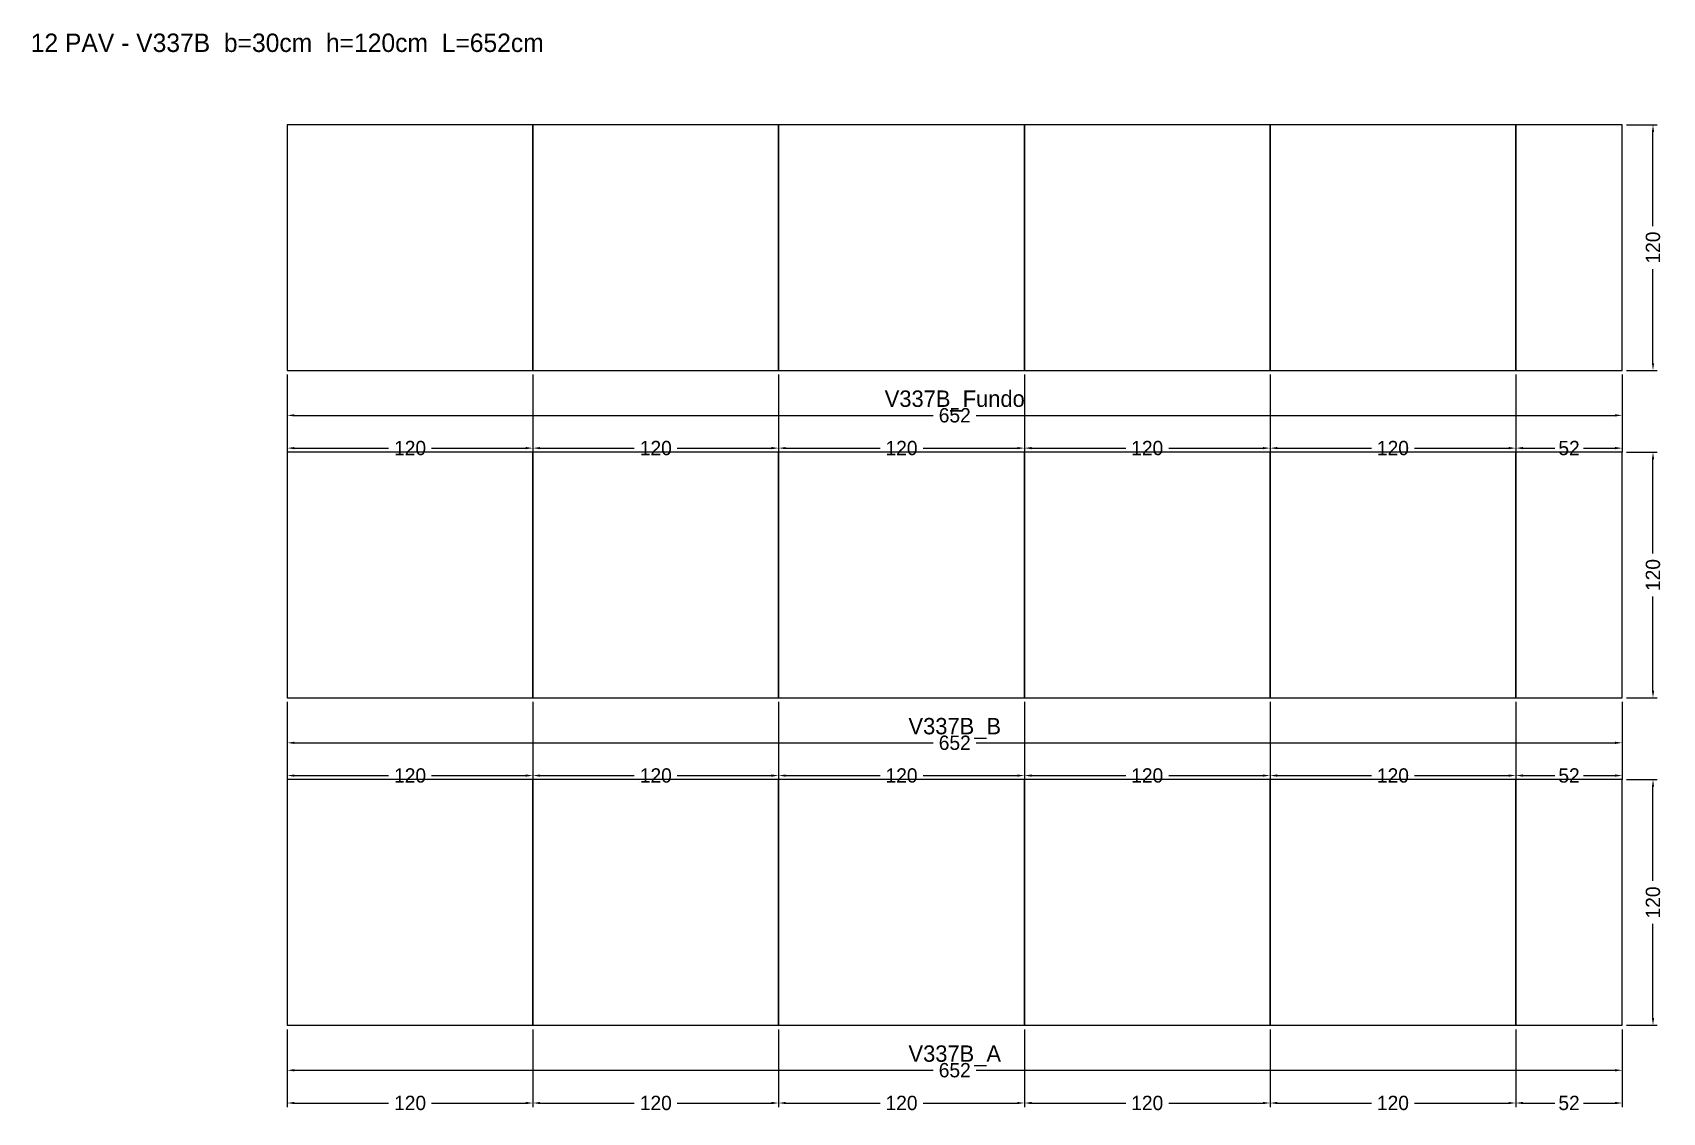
# Model space of a CAD drawing. Header units: metres. Extents: x -124 to 672, y -43 to 485.
import ezdxf

# ---------------------------------------------------------------- set-up
doc = ezdxf.new("R2010")
doc.units = ezdxf.units.M
for name, color, linetype in [('COTA', 3, 'Continuous'), ('NOMENCLATURA', 2, 'Continuous'), ('Paineis', 7, 'Continuous'), ('Texto Secao', 2, 'Continuous')]:
    doc.layers.add(name, color=color, linetype=linetype)
doc.dimstyles.new('COTA_VIG', dxfattribs={"dimtxt": 7, "dimasz": 3.5, "dimexe": 2, "dimexo": 2, "dimgap": 1.5, "dimtad": 1, "dimdec": 1, "dimcen": 2.5, "dimclrd": 3, "dimclre": 3, "dimclrt": 3, "dimazin": 3, "dimtfac": 1, "dimtmove": 0, "dimatfit": 3})

# ---------------------------------------------------------------- blocks, each defined once
blk = doc.blocks.new('_CLOSEDFILLED')
at = {"color": 0, "linetype": 'BYBLOCK'}
blk.add_solid([(-1, 0.16), (0, 0), (-1, -0.16)], dxfattribs=at)
blk = doc.blocks.new('*D1')
at = {"color": 3}
for p, q in [((0, -2), (0, -24)), ((652, -2), (652, -24)), ((3.5, -22), (315.5, -22)), ((336.5, -22), (648.5, -22))]:
    blk.add_line(p, q, dxfattribs=at)
at = {"layer": 'Defpoints'}
for p in [(0, 0), (652, 0), (0, -22)]:
    blk.add_point(p, dxfattribs=at)
at = {"layer": 'COTA', "color": 3, "xscale": 3.5, "yscale": 3.5, "rotation": 180}
blk.add_blockref('_CLOSEDFILLED', (0, -22), dxfattribs=at)
at = {"layer": 'COTA', "color": 3, "xscale": 3.5, "yscale": 3.5}
blk.add_blockref('_CLOSEDFILLED', (652, -22), dxfattribs=at)
at = {"layer": 'COTA', "color": 3, "insert": (326, -22), "char_height": 7, "attachment_point": 5}
blk.add_mtext('652', dxfattribs=at)
blk = doc.blocks.new('*D2')
at = {"color": 3}
for p, q in [((0, -2), (0, -40)), ((120, -2), (120, -40)), ((3.5, -38), (49.5, -38)), ((70.5, -38), (116.5, -38))]:
    blk.add_line(p, q, dxfattribs=at)
at = {"layer": 'Defpoints'}
for p in [(0, 0), (120, 0), (0, -38)]:
    blk.add_point(p, dxfattribs=at)
at = {"layer": 'COTA', "color": 3, "xscale": 3.5, "yscale": 3.5, "rotation": 180}
blk.add_blockref('_CLOSEDFILLED', (0, -38), dxfattribs=at)
at = {"layer": 'COTA', "color": 3, "xscale": 3.5, "yscale": 3.5}
blk.add_blockref('_CLOSEDFILLED', (120, -38), dxfattribs=at)
at = {"layer": 'COTA', "color": 3, "insert": (60, -38), "char_height": 7, "attachment_point": 5}
blk.add_mtext('120', dxfattribs=at)
blk = doc.blocks.new('*D3')
at = {"color": 3}
for p, q in [((120, -2), (120, -40)), ((240, -2), (240, -40)), ((123.5, -38), (169.5, -38)), ((190.5, -38), (236.5, -38))]:
    blk.add_line(p, q, dxfattribs=at)
at = {"layer": 'Defpoints'}
for p in [(120, 0), (240, 0), (120, -38)]:
    blk.add_point(p, dxfattribs=at)
at = {"layer": 'COTA', "color": 3, "xscale": 3.5, "yscale": 3.5, "rotation": 180}
blk.add_blockref('_CLOSEDFILLED', (120, -38), dxfattribs=at)
at = {"layer": 'COTA', "color": 3, "xscale": 3.5, "yscale": 3.5}
blk.add_blockref('_CLOSEDFILLED', (240, -38), dxfattribs=at)
at = {"layer": 'COTA', "color": 3, "insert": (180, -38), "char_height": 7, "attachment_point": 5}
blk.add_mtext('120', dxfattribs=at)
blk = doc.blocks.new('*D4')
at = {"color": 3}
for p, q in [((240, -2), (240, -40)), ((360, -2), (360, -40)), ((243.5, -38), (289.5, -38)), ((310.5, -38), (356.5, -38))]:
    blk.add_line(p, q, dxfattribs=at)
at = {"layer": 'Defpoints'}
for p in [(240, 0), (360, 0), (240, -38)]:
    blk.add_point(p, dxfattribs=at)
at = {"layer": 'COTA', "color": 3, "xscale": 3.5, "yscale": 3.5, "rotation": 180}
blk.add_blockref('_CLOSEDFILLED', (240, -38), dxfattribs=at)
at = {"layer": 'COTA', "color": 3, "xscale": 3.5, "yscale": 3.5}
blk.add_blockref('_CLOSEDFILLED', (360, -38), dxfattribs=at)
at = {"layer": 'COTA', "color": 3, "insert": (300, -38), "char_height": 7, "attachment_point": 5}
blk.add_mtext('120', dxfattribs=at)
blk = doc.blocks.new('*D5')
at = {"color": 3}
for p, q in [((360, -2), (360, -40)), ((480, -2), (480, -40)), ((363.5, -38), (409.5, -38)), ((430.5, -38), (476.5, -38))]:
    blk.add_line(p, q, dxfattribs=at)
at = {"layer": 'Defpoints'}
for p in [(360, 0), (480, 0), (360, -38)]:
    blk.add_point(p, dxfattribs=at)
at = {"layer": 'COTA', "color": 3, "xscale": 3.5, "yscale": 3.5, "rotation": 180}
blk.add_blockref('_CLOSEDFILLED', (360, -38), dxfattribs=at)
at = {"layer": 'COTA', "color": 3, "xscale": 3.5, "yscale": 3.5}
blk.add_blockref('_CLOSEDFILLED', (480, -38), dxfattribs=at)
at = {"layer": 'COTA', "color": 3, "insert": (420, -38), "char_height": 7, "attachment_point": 5}
blk.add_mtext('120', dxfattribs=at)
blk = doc.blocks.new('*D6')
at = {"color": 3}
for p, q in [((480, -2), (480, -40)), ((600, -2), (600, -40)), ((483.5, -38), (529.5, -38)), ((550.5, -38), (596.5, -38))]:
    blk.add_line(p, q, dxfattribs=at)
at = {"layer": 'Defpoints'}
for p in [(480, 0), (600, 0), (480, -38)]:
    blk.add_point(p, dxfattribs=at)
at = {"layer": 'COTA', "color": 3, "xscale": 3.5, "yscale": 3.5, "rotation": 180}
blk.add_blockref('_CLOSEDFILLED', (480, -38), dxfattribs=at)
at = {"layer": 'COTA', "color": 3, "xscale": 3.5, "yscale": 3.5}
blk.add_blockref('_CLOSEDFILLED', (600, -38), dxfattribs=at)
at = {"layer": 'COTA', "color": 3, "insert": (540, -38), "char_height": 7, "attachment_point": 5}
blk.add_mtext('120', dxfattribs=at)
blk = doc.blocks.new('*D7')
at = {"color": 3}
for p, q in [((600, -2), (600, -40)), ((652, -2), (652, -40)), ((603.5, -38), (619, -38)), ((633, -38), (648.5, -38))]:
    blk.add_line(p, q, dxfattribs=at)
at = {"layer": 'Defpoints'}
for p in [(600, 0), (652, 0), (600, -38)]:
    blk.add_point(p, dxfattribs=at)
at = {"layer": 'COTA', "color": 3, "xscale": 3.5, "yscale": 3.5, "rotation": 180}
blk.add_blockref('_CLOSEDFILLED', (600, -38), dxfattribs=at)
at = {"layer": 'COTA', "color": 3, "xscale": 3.5, "yscale": 3.5}
blk.add_blockref('_CLOSEDFILLED', (652, -38), dxfattribs=at)
at = {"layer": 'COTA', "color": 3, "insert": (626, -38), "char_height": 7, "attachment_point": 5}
blk.add_mtext('52', dxfattribs=at)
blk = doc.blocks.new('*D8')
at = {"color": 3}
for p, q in [((654, 120), (669, 120)), ((667, 70.5), (667, 116.5)), ((667, 3.5), (667, 49.5)), ((654, 0), (669, 0))]:
    blk.add_line(p, q, dxfattribs=at)
at = {"layer": 'Defpoints'}
for p in [(652, 120), (652, 0), (667, 0)]:
    blk.add_point(p, dxfattribs=at)
at = {"layer": 'COTA', "color": 3, "xscale": 3.5, "yscale": 3.5}
for p, rotation in [((667, 120), 90), ((667, 0), 270)]:
    blk.add_blockref('_CLOSEDFILLED', p, dxfattribs=dict(at, rotation=rotation))
at = {"layer": 'COTA', "color": 3, "insert": (667, 60), "char_height": 7, "attachment_point": 5, "rotation": 90}
blk.add_mtext('120', dxfattribs=at)
blk = doc.blocks.new('*D9')
at = {"color": 3}
for p, q in [((0, 158), (0, 136)), ((652, 158), (652, 136)), ((3.5, 138), (315.5, 138)), ((336.5, 138), (648.5, 138))]:
    blk.add_line(p, q, dxfattribs=at)
at = {"layer": 'Defpoints'}
for p in [(0, 160), (652, 160), (0, 138)]:
    blk.add_point(p, dxfattribs=at)
at = {"layer": 'COTA', "color": 3, "xscale": 3.5, "yscale": 3.5, "rotation": 180}
blk.add_blockref('_CLOSEDFILLED', (0, 138), dxfattribs=at)
at = {"layer": 'COTA', "color": 3, "xscale": 3.5, "yscale": 3.5}
blk.add_blockref('_CLOSEDFILLED', (652, 138), dxfattribs=at)
at = {"layer": 'COTA', "color": 3, "insert": (326, 138), "char_height": 7, "attachment_point": 5}
blk.add_mtext('652', dxfattribs=at)
blk = doc.blocks.new('*D10')
at = {"color": 3}
for p, q in [((0, 158), (0, 120)), ((120, 158), (120, 120)), ((3.5, 122), (49.5, 122)), ((70.5, 122), (116.5, 122))]:
    blk.add_line(p, q, dxfattribs=at)
at = {"layer": 'Defpoints'}
for p in [(0, 160), (120, 160), (0, 122)]:
    blk.add_point(p, dxfattribs=at)
at = {"layer": 'COTA', "color": 3, "xscale": 3.5, "yscale": 3.5, "rotation": 180}
blk.add_blockref('_CLOSEDFILLED', (0, 122), dxfattribs=at)
at = {"layer": 'COTA', "color": 3, "xscale": 3.5, "yscale": 3.5}
blk.add_blockref('_CLOSEDFILLED', (120, 122), dxfattribs=at)
at = {"layer": 'COTA', "color": 3, "insert": (60, 122), "char_height": 7, "attachment_point": 5}
blk.add_mtext('120', dxfattribs=at)
blk = doc.blocks.new('*D11')
at = {"color": 3}
for p, q in [((120, 158), (120, 120)), ((240, 158), (240, 120)), ((123.5, 122), (169.5, 122)), ((190.5, 122), (236.5, 122))]:
    blk.add_line(p, q, dxfattribs=at)
at = {"layer": 'Defpoints'}
for p in [(120, 160), (240, 160), (120, 122)]:
    blk.add_point(p, dxfattribs=at)
at = {"layer": 'COTA', "color": 3, "xscale": 3.5, "yscale": 3.5, "rotation": 180}
blk.add_blockref('_CLOSEDFILLED', (120, 122), dxfattribs=at)
at = {"layer": 'COTA', "color": 3, "xscale": 3.5, "yscale": 3.5}
blk.add_blockref('_CLOSEDFILLED', (240, 122), dxfattribs=at)
at = {"layer": 'COTA', "color": 3, "insert": (180, 122), "char_height": 7, "attachment_point": 5}
blk.add_mtext('120', dxfattribs=at)
blk = doc.blocks.new('*D12')
at = {"color": 3}
for p, q in [((240, 158), (240, 120)), ((360, 158), (360, 120)), ((243.5, 122), (289.5, 122)), ((310.5, 122), (356.5, 122))]:
    blk.add_line(p, q, dxfattribs=at)
at = {"layer": 'Defpoints'}
for p in [(240, 160), (360, 160), (240, 122)]:
    blk.add_point(p, dxfattribs=at)
at = {"layer": 'COTA', "color": 3, "xscale": 3.5, "yscale": 3.5, "rotation": 180}
blk.add_blockref('_CLOSEDFILLED', (240, 122), dxfattribs=at)
at = {"layer": 'COTA', "color": 3, "xscale": 3.5, "yscale": 3.5}
blk.add_blockref('_CLOSEDFILLED', (360, 122), dxfattribs=at)
at = {"layer": 'COTA', "color": 3, "insert": (300, 122), "char_height": 7, "attachment_point": 5}
blk.add_mtext('120', dxfattribs=at)
blk = doc.blocks.new('*D13')
at = {"color": 3}
for p, q in [((360, 158), (360, 120)), ((480, 158), (480, 120)), ((363.5, 122), (409.5, 122)), ((430.5, 122), (476.5, 122))]:
    blk.add_line(p, q, dxfattribs=at)
at = {"layer": 'Defpoints'}
for p in [(360, 160), (480, 160), (360, 122)]:
    blk.add_point(p, dxfattribs=at)
at = {"layer": 'COTA', "color": 3, "xscale": 3.5, "yscale": 3.5, "rotation": 180}
blk.add_blockref('_CLOSEDFILLED', (360, 122), dxfattribs=at)
at = {"layer": 'COTA', "color": 3, "xscale": 3.5, "yscale": 3.5}
blk.add_blockref('_CLOSEDFILLED', (480, 122), dxfattribs=at)
at = {"layer": 'COTA', "color": 3, "insert": (420, 122), "char_height": 7, "attachment_point": 5}
blk.add_mtext('120', dxfattribs=at)
blk = doc.blocks.new('*D14')
at = {"color": 3}
for p, q in [((480, 158), (480, 120)), ((600, 158), (600, 120)), ((483.5, 122), (529.5, 122)), ((550.5, 122), (596.5, 122))]:
    blk.add_line(p, q, dxfattribs=at)
at = {"layer": 'Defpoints'}
for p in [(480, 160), (600, 160), (480, 122)]:
    blk.add_point(p, dxfattribs=at)
at = {"layer": 'COTA', "color": 3, "xscale": 3.5, "yscale": 3.5, "rotation": 180}
blk.add_blockref('_CLOSEDFILLED', (480, 122), dxfattribs=at)
at = {"layer": 'COTA', "color": 3, "xscale": 3.5, "yscale": 3.5}
blk.add_blockref('_CLOSEDFILLED', (600, 122), dxfattribs=at)
at = {"layer": 'COTA', "color": 3, "insert": (540, 122), "char_height": 7, "attachment_point": 5}
blk.add_mtext('120', dxfattribs=at)
blk = doc.blocks.new('*D15')
at = {"color": 3}
for p, q in [((600, 158), (600, 120)), ((652, 158), (652, 120)), ((603.5, 122), (619, 122)), ((633, 122), (648.5, 122))]:
    blk.add_line(p, q, dxfattribs=at)
at = {"layer": 'Defpoints'}
for p in [(600, 160), (652, 160), (600, 122)]:
    blk.add_point(p, dxfattribs=at)
at = {"layer": 'COTA', "color": 3, "xscale": 3.5, "yscale": 3.5, "rotation": 180}
blk.add_blockref('_CLOSEDFILLED', (600, 122), dxfattribs=at)
at = {"layer": 'COTA', "color": 3, "xscale": 3.5, "yscale": 3.5}
blk.add_blockref('_CLOSEDFILLED', (652, 122), dxfattribs=at)
at = {"layer": 'COTA', "color": 3, "insert": (626, 122), "char_height": 7, "attachment_point": 5}
blk.add_mtext('52', dxfattribs=at)
blk = doc.blocks.new('*D16')
at = {"color": 3}
for p, q in [((654, 280), (669, 280)), ((667, 230.5), (667, 276.5)), ((667, 163.5), (667, 209.5)), ((654, 160), (669, 160))]:
    blk.add_line(p, q, dxfattribs=at)
at = {"layer": 'Defpoints'}
for p in [(652, 280), (652, 160), (667, 160)]:
    blk.add_point(p, dxfattribs=at)
at = {"layer": 'COTA', "color": 3, "xscale": 3.5, "yscale": 3.5}
for p, rotation in [((667, 280), 90), ((667, 160), 270)]:
    blk.add_blockref('_CLOSEDFILLED', p, dxfattribs=dict(at, rotation=rotation))
at = {"layer": 'COTA', "color": 3, "insert": (667, 220), "char_height": 7, "attachment_point": 5, "rotation": 90}
blk.add_mtext('120', dxfattribs=at)
blk = doc.blocks.new('*D17')
at = {"color": 3}
for p, q in [((0, 318), (0, 296)), ((652, 318), (652, 296)), ((3.5, 298), (315.5, 298)), ((336.5, 298), (648.5, 298))]:
    blk.add_line(p, q, dxfattribs=at)
at = {"layer": 'Defpoints'}
for p in [(0, 320), (652, 320), (0, 298)]:
    blk.add_point(p, dxfattribs=at)
at = {"layer": 'COTA', "color": 3, "xscale": 3.5, "yscale": 3.5, "rotation": 180}
blk.add_blockref('_CLOSEDFILLED', (0, 298), dxfattribs=at)
at = {"layer": 'COTA', "color": 3, "xscale": 3.5, "yscale": 3.5}
blk.add_blockref('_CLOSEDFILLED', (652, 298), dxfattribs=at)
at = {"layer": 'COTA', "color": 3, "insert": (326, 298), "char_height": 7, "attachment_point": 5}
blk.add_mtext('652', dxfattribs=at)
blk = doc.blocks.new('*D18')
at = {"color": 3}
for p, q in [((0, 318), (0, 280)), ((120, 318), (120, 280)), ((3.5, 282), (49.5, 282)), ((70.5, 282), (116.5, 282))]:
    blk.add_line(p, q, dxfattribs=at)
at = {"layer": 'Defpoints'}
for p in [(0, 320), (120, 320), (0, 282)]:
    blk.add_point(p, dxfattribs=at)
at = {"layer": 'COTA', "color": 3, "xscale": 3.5, "yscale": 3.5, "rotation": 180}
blk.add_blockref('_CLOSEDFILLED', (0, 282), dxfattribs=at)
at = {"layer": 'COTA', "color": 3, "xscale": 3.5, "yscale": 3.5}
blk.add_blockref('_CLOSEDFILLED', (120, 282), dxfattribs=at)
at = {"layer": 'COTA', "color": 3, "insert": (60, 282), "char_height": 7, "attachment_point": 5}
blk.add_mtext('120', dxfattribs=at)
blk = doc.blocks.new('*D19')
at = {"color": 3}
for p, q in [((120, 318), (120, 280)), ((240, 318), (240, 280)), ((123.5, 282), (169.5, 282)), ((190.5, 282), (236.5, 282))]:
    blk.add_line(p, q, dxfattribs=at)
at = {"layer": 'Defpoints'}
for p in [(120, 320), (240, 320), (120, 282)]:
    blk.add_point(p, dxfattribs=at)
at = {"layer": 'COTA', "color": 3, "xscale": 3.5, "yscale": 3.5, "rotation": 180}
blk.add_blockref('_CLOSEDFILLED', (120, 282), dxfattribs=at)
at = {"layer": 'COTA', "color": 3, "xscale": 3.5, "yscale": 3.5}
blk.add_blockref('_CLOSEDFILLED', (240, 282), dxfattribs=at)
at = {"layer": 'COTA', "color": 3, "insert": (180, 282), "char_height": 7, "attachment_point": 5}
blk.add_mtext('120', dxfattribs=at)
blk = doc.blocks.new('*D20')
at = {"color": 3}
for p, q in [((240, 318), (240, 280)), ((360, 318), (360, 280)), ((243.5, 282), (289.5, 282)), ((310.5, 282), (356.5, 282))]:
    blk.add_line(p, q, dxfattribs=at)
at = {"layer": 'Defpoints'}
for p in [(240, 320), (360, 320), (240, 282)]:
    blk.add_point(p, dxfattribs=at)
at = {"layer": 'COTA', "color": 3, "xscale": 3.5, "yscale": 3.5, "rotation": 180}
blk.add_blockref('_CLOSEDFILLED', (240, 282), dxfattribs=at)
at = {"layer": 'COTA', "color": 3, "xscale": 3.5, "yscale": 3.5}
blk.add_blockref('_CLOSEDFILLED', (360, 282), dxfattribs=at)
at = {"layer": 'COTA', "color": 3, "insert": (300, 282), "char_height": 7, "attachment_point": 5}
blk.add_mtext('120', dxfattribs=at)
blk = doc.blocks.new('*D21')
at = {"color": 3}
for p, q in [((360, 318), (360, 280)), ((480, 318), (480, 280)), ((363.5, 282), (409.5, 282)), ((430.5, 282), (476.5, 282))]:
    blk.add_line(p, q, dxfattribs=at)
at = {"layer": 'Defpoints'}
for p in [(360, 320), (480, 320), (360, 282)]:
    blk.add_point(p, dxfattribs=at)
at = {"layer": 'COTA', "color": 3, "xscale": 3.5, "yscale": 3.5, "rotation": 180}
blk.add_blockref('_CLOSEDFILLED', (360, 282), dxfattribs=at)
at = {"layer": 'COTA', "color": 3, "xscale": 3.5, "yscale": 3.5}
blk.add_blockref('_CLOSEDFILLED', (480, 282), dxfattribs=at)
at = {"layer": 'COTA', "color": 3, "insert": (420, 282), "char_height": 7, "attachment_point": 5}
blk.add_mtext('120', dxfattribs=at)
blk = doc.blocks.new('*D22')
at = {"color": 3}
for p, q in [((480, 318), (480, 280)), ((600, 318), (600, 280)), ((483.5, 282), (529.5, 282)), ((550.5, 282), (596.5, 282))]:
    blk.add_line(p, q, dxfattribs=at)
at = {"layer": 'Defpoints'}
for p in [(480, 320), (600, 320), (480, 282)]:
    blk.add_point(p, dxfattribs=at)
at = {"layer": 'COTA', "color": 3, "xscale": 3.5, "yscale": 3.5, "rotation": 180}
blk.add_blockref('_CLOSEDFILLED', (480, 282), dxfattribs=at)
at = {"layer": 'COTA', "color": 3, "xscale": 3.5, "yscale": 3.5}
blk.add_blockref('_CLOSEDFILLED', (600, 282), dxfattribs=at)
at = {"layer": 'COTA', "color": 3, "insert": (540, 282), "char_height": 7, "attachment_point": 5}
blk.add_mtext('120', dxfattribs=at)
blk = doc.blocks.new('*D23')
at = {"color": 3}
for p, q in [((600, 318), (600, 280)), ((652, 318), (652, 280)), ((603.5, 282), (619, 282)), ((633, 282), (648.5, 282))]:
    blk.add_line(p, q, dxfattribs=at)
at = {"layer": 'Defpoints'}
for p in [(600, 320), (652, 320), (600, 282)]:
    blk.add_point(p, dxfattribs=at)
at = {"layer": 'COTA', "color": 3, "xscale": 3.5, "yscale": 3.5, "rotation": 180}
blk.add_blockref('_CLOSEDFILLED', (600, 282), dxfattribs=at)
at = {"layer": 'COTA', "color": 3, "xscale": 3.5, "yscale": 3.5}
blk.add_blockref('_CLOSEDFILLED', (652, 282), dxfattribs=at)
at = {"layer": 'COTA', "color": 3, "insert": (626, 282), "char_height": 7, "attachment_point": 5}
blk.add_mtext('52', dxfattribs=at)
blk = doc.blocks.new('*D24')
at = {"color": 3}
for p, q in [((654, 440), (669, 440)), ((667, 390.5), (667, 436.5)), ((667, 323.5), (667, 369.5)), ((654, 320), (669, 320))]:
    blk.add_line(p, q, dxfattribs=at)
at = {"layer": 'Defpoints'}
for p in [(652, 440), (652, 320), (667, 320)]:
    blk.add_point(p, dxfattribs=at)
at = {"layer": 'COTA', "color": 3, "xscale": 3.5, "yscale": 3.5}
for p, rotation in [((667, 440), 90), ((667, 320), 270)]:
    blk.add_blockref('_CLOSEDFILLED', p, dxfattribs=dict(at, rotation=rotation))
at = {"layer": 'COTA', "color": 3, "insert": (667, 380), "char_height": 7, "attachment_point": 5, "rotation": 90}
blk.add_mtext('120', dxfattribs=at)

msp = doc.modelspace()

# ---------------------------------------------------------------- linework, layer by layer
at = {"layer": 'Paineis'}
for points in [[(0, 320), (120, 320), (120, 440), (0, 440)], [(120, 320), (240, 320), (240, 440), (120, 440)], [(240, 320), (360, 320), (360, 440), (240, 440)], [(360, 320), (480, 320), (480, 440), (360, 440)], [(480, 320), (600, 320), (600, 440), (480, 440)], [(600, 320), (652, 320), (652, 440), (600, 440)], [(0, 160), (120, 160), (120, 280), (0, 280)], [(120, 160), (240, 160), (240, 280), (120, 280)], [(240, 160), (360, 160), (360, 280), (240, 280)], [(360, 160), (480, 160), (480, 280), (360, 280)], [(480, 160), (600, 160), (600, 280), (480, 280)], [(600, 160), (652, 160), (652, 280), (600, 280)], [(0, 0), (120, 0), (120, 120), (0, 120)], [(120, 0), (240, 0), (240, 120), (120, 120)], [(240, 0), (360, 0), (360, 120), (240, 120)], [(360, 0), (480, 0), (480, 120), (360, 120)], [(480, 0), (600, 0), (600, 120), (480, 120)], [(600, 0), (652, 0), (652, 120), (600, 120)]]:
    msp.add_lwpolyline(points, close=True, dxfattribs=at)

# ---------------------------------------------------------------- texts
at = {"layer": 'NOMENCLATURA', "insert": (0, 480), "char_height": 9, "width": 672, "attachment_point": 5}
msp.add_mtext('12 PAV - V337B  b=30cm  h=120cm  L=652cm', dxfattribs=at)
at = {"layer": 'Texto Secao', "char_height": 8, "width": 672, "attachment_point": 5}
for s, insert in [('V337B_Fundo', (326, 305)), ('V337B_B', (326, 145)), ('V337B_A', (326, -15))]:
    msp.add_mtext(s, dxfattribs=dict(at, insert=insert))

# ---------------------------------------------------------------- dimensions: what is measured, and where the dimension line sits
at = {"layer": 'COTA'}
for base, p1, p2, picture, middle in [((667, 320), (652, 320), (652, 440), '*D24', (667, 380)), ((667, 160), (652, 160), (652, 280), '*D16', (667, 220)), ((667, 0), (652, 0), (652, 120), '*D8', (667, 60))]:
    dim = msp.add_linear_dim(base=base, p1=p1, p2=p2, angle=90, dimstyle='COTA_VIG', dxfattribs=at)
    dim.commit()
    dim.dimension.update_dxf_attribs({"geometry": picture, "text_midpoint": middle})
for base, p1, p2, picture, middle in [((0, 298), (0, 320), (652, 320), '*D17', (326, 298)), ((0, 282), (0, 320), (120, 320), '*D18', (60, 282)), ((120, 282), (120, 320), (240, 320), '*D19', (180, 282)), ((240, 282), (240, 320), (360, 320), '*D20', (300, 282)), ((360, 282), (360, 320), (480, 320), '*D21', (420, 282)), ((480, 282), (480, 320), (600, 320), '*D22', (540, 282)), ((600, 282), (600, 320), (652, 320), '*D23', (626, 282)), ((0, 138), (0, 160), (652, 160), '*D9', (326, 138)), ((0, 122), (0, 160), (120, 160), '*D10', (60, 122)), ((120, 122), (120, 160), (240, 160), '*D11', (180, 122)), ((240, 122), (240, 160), (360, 160), '*D12', (300, 122)), ((360, 122), (360, 160), (480, 160), '*D13', (420, 122)), ((480, 122), (480, 160), (600, 160), '*D14', (540, 122)), ((600, 122), (600, 160), (652, 160), '*D15', (626, 122)), ((0, -22), (0, 0), (652, 0), '*D1', (326, -22)), ((0, -38), (0, 0), (120, 0), '*D2', (60, -38)), ((120, -38), (120, 0), (240, 0), '*D3', (180, -38)), ((240, -38), (240, 0), (360, 0), '*D4', (300, -38)), ((360, -38), (360, 0), (480, 0), '*D5', (420, -38)), ((480, -38), (480, 0), (600, 0), '*D6', (540, -38)), ((600, -38), (600, 0), (652, 0), '*D7', (626, -38))]:
    dim = msp.add_linear_dim(base=base, p1=p1, p2=p2, dimstyle='COTA_VIG', dxfattribs=at)
    dim.commit()
    dim.dimension.update_dxf_attribs({"geometry": picture, "text_midpoint": middle})

doc.saveas('drawing.dxf')
